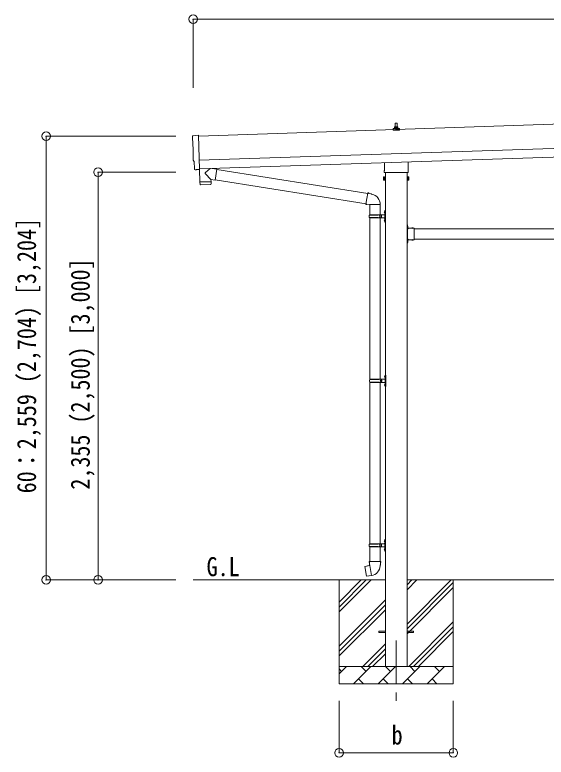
# Model space of a CAD drawing. Units: millimetres, scale not verified. Extents: x -14053 to 14053, y -9700 to 9700.
# Drawn here: x -26 to 3042, y -183 to 4105 of the extents above; entities that cross this region are included whole.
import ezdxf
from ezdxf.enums import TextEntityAlignment as Align

# ---------------------------------------------------------------- set-up
doc = ezdxf.new("R2010")
doc.units = ezdxf.units.MM
doc.header["$LTSCALE"] = 50
doc.header["$PDMODE"] = 32
doc.header["$PDSIZE"] = 50
doc.linetypes.add('CHAIN1', pattern=[8, 5, -1, 1, -1])
doc.linetypes.add('USER8', pattern=[4, 3, -1])
for name, color, linetype, lineweight in [('0-2_建具', 4, 'Continuous', 9), ('0-3_階段', 7, 'CHAIN1', 9), ('0-4_設備', 7, 'Continuous', 9), ('0-7_ハッチ', 7, 'Continuous', 9), ('0-8_外構', 6, 'Continuous', 9), ('0-9_敷地', 7, 'Continuous', 9)]:
    doc.layers.add(name, color=color, linetype=linetype, lineweight=lineweight)
doc.styles.add('ＭＳ ゴシック', font='')
doc.styles.get('ＭＳ ゴシック').set_extended_font_data('MS Gothic')

msp = doc.modelspace()

# ---------------------------------------------------------------- linework, layer by layer
at = {"layer": '0-2_建具'}
for p, q in [((6416.97, 3584.15), (1033.96, 3404.71)), ((2169.6, 3455.33), (2170.33, 3478.85)), ((2171.33, 3479.83), (2179.88, 3479.83)), ((2180.88, 3478.85), (2181.6, 3455.33)), ((1038.62, 3264.79), (6421.63, 3444.22)), ((2157.35, 3439.83), (2157.35, 3447.54)), ((2193.85, 3439.83), (2157.35, 3439.83)), ((2157.74, 3448.33), (2193.47, 3448.33)), ((2158.12, 3448.51), (2164.84, 3450.14)), ((2165.22, 3450.33), (2185.99, 3450.33)), ((2165.6, 3451.11), (2165.6, 3455.33)), ((2166.6, 3455.33), (2184.6, 3455.33)), ((2185.6, 3451.11), (2185.6, 3455.33)), ((2193.09, 3448.51), (2186.37, 3450.14)), ((2193.85, 3439.83), (2193.85, 3447.54)), ((1040.29, 3214.82), (6423.3, 3394.25)), ((2107.3, 3205.84), (2107.3, 3250.28)), ((2243.9, 3254.84), (2243.9, 3205.84)), ((1020.79, 3210.4), (1013.87, 3210.53)), ((1040.38, 3212.05), (1040.41, 3211.05)), ((2105.6, 3197.06), (2105.6, 3202.56)), ((2243.54, 3193.56), (2107.67, 3193.56)), ((2113.1, 3193.56), (2113.1, 341.06)), ((2238.1, 341.06), (2238.1, 3193.56)), ((2245.6, 3202.56), (2245.6, 3197.06)), ((2101.6, 3167.56), (2102.36, 3168.88)), ((2101.6, 3167.56), (2101.6, 3150.56)), ((2101.6, 3150.56), (2102.36, 3149.25)), ((2108.6, 3163.97), (2102.36, 3163.97)), ((2108.6, 3154.16), (2102.36, 3154.16)), ((2108.6, 3149.25), (2102.36, 3149.25)), ((2111.1, 3149.86), (2108.6, 3149.86)), ((2240.1, 3149.86), (2242.6, 3149.86)), ((2242.6, 3163.97), (2248.85, 3163.97)), ((2242.6, 3154.16), (2248.85, 3154.16)), ((2242.6, 3149.25), (2248.85, 3149.25)), ((2249.6, 3167.56), (2248.85, 3168.88)), ((2249.6, 3150.56), (2248.85, 3149.25)), ((2249.6, 3167.56), (2249.6, 3150.56)), ((2240.1, 2892.06), (2238.1, 2892.06)), ((2238.1, 2892.06), (2238.1, 2872.06)), ((2238.1, 2885.06), (2240.1, 2885.06)), ((2238.1, 2879.06), (2240.1, 2879.06)), ((2240.1, 2892.06), (2240.1, 2872.06)), ((2240.61, 2887.96), (2240.1, 2887.96)), ((2240.1, 2887.96), (2240.1, 2876.16)), ((2280.1, 2872.06), (2240.1, 2872.06)), ((2240.1, 2868.06), (2240.1, 2810.06)), ((2277, 2872.06), (2265.2, 2872.06)), ((2277, 2872.57), (2277, 2872.06)), ((2280.1, 2872.06), (2280.1, 2806.06)), ((2280.1, 2869.06), (5171.1, 2869.06)), ((2238.1, 2806.06), (2238.1, 2786.06)), ((2238.1, 2799.06), (2240.1, 2799.06)), ((2238.1, 2793.06), (2240.1, 2793.06)), ((2244.1, 2809.06), (2238.6, 2809.06)), ((2240.1, 2808.06), (2244.1, 2808.06)), ((2240.1, 2806.06), (2240.1, 2786.06)), ((2280.1, 2806.06), (2240.1, 2806.06)), ((2240.61, 2801.96), (2240.1, 2801.96)), ((2240.1, 2801.96), (2240.1, 2790.16)), ((2277, 2806.06), (2265.2, 2806.06)), ((2277, 2805.56), (2277, 2806.06)), ((2280.1, 2809.06), (5171.1, 2809.06)), ((2240.1, 2786.06), (2238.1, 2786.06)), ((2075.6, 545.56), (2113.1, 545.56)), ((2075.6, 536.56), (2075.6, 545.56)), ((2075.6, 536.56), (2113.1, 536.56)), ((2238.1, 545.56), (2275.6, 545.56)), ((2238.1, 536.56), (2275.6, 536.56)), ((2275.6, 536.56), (2275.6, 545.56))]:
    msp.add_line(p, q, dxfattribs=at)
for points in [[(1002.29, 3407.09), (1033.79, 3409.8), (1040.38, 3212.05)], [(1010.93, 3213.42), (1009.36, 3260.43), (1008.76, 3260.41)], [(1021.53, 3210.69), (1022.17, 3211.35), (1040.41, 3211.05)], [(2108.6, 3149.25), (2108.6, 3168.88), (2102.36, 3168.88)], [(2108.6, 3149.86), (2108.6, 3168.26), (2111.1, 3168.26)], [(2242.6, 3149.86), (2242.6, 3168.26), (2240.1, 3168.26)], [(2242.6, 3149.25), (2242.6, 3168.88), (2248.85, 3168.88)], [(2240.61, 2887.96), (2240.61, 2876.16), (2240.1, 2876.16)], [(2244.1, 2869.06), (2238.6, 2869.06), (2238.6, 2809.06)], [(2240.1, 2868.06), (2244.1, 2868.06), (2244.1, 2870.06), (2240.1, 2870.06)], [(2277, 2872.57), (2265.2, 2872.57), (2265.2, 2872.06)], [(2240.1, 2810.06), (2244.1, 2810.06), (2244.1, 2808.06)], [(2240.61, 2801.96), (2240.61, 2790.16), (2240.1, 2790.16)], [(2277, 2805.56), (2265.2, 2805.56), (2265.2, 2806.06)]]:
    msp.add_lwpolyline(points, dxfattribs=at)
for points in [[(2111.1, 3148.56), (2111.1, 3169.56), (2113.1, 3169.56), (2113.1, 3148.56)], [(2240.1, 3148.56), (2240.1, 3169.56), (2238.1, 3169.56), (2238.1, 3148.56)]]:
    msp.add_lwpolyline(points, close=True, dxfattribs=at)
at = {"layer": '0-2_建具', "linetype": 'USER8'}
for points in [[(2242.72, 2884.56), (2239.94, 2883.21), (2239.33, 2882.06)], [(2242.72, 2879.56), (2239.94, 2880.92), (2239.33, 2882.06)], [(2268.6, 2874.68), (2269.96, 2871.9), (2271.1, 2871.29)], [(2273.6, 2874.68), (2272.25, 2871.9), (2271.1, 2871.29)], [(2242.72, 2798.56), (2239.94, 2797.21), (2239.33, 2796.06)], [(2242.72, 2793.56), (2239.94, 2794.92), (2239.33, 2796.06)], [(2268.6, 2803.45), (2269.96, 2806.23), (2271.1, 2806.84)], [(2273.6, 2803.45), (2272.25, 2806.23), (2271.1, 2806.84)]]:
    msp.add_lwpolyline(points, dxfattribs=at)
at = {"layer": '0-2_建具'}
for centre, radius, start, end in [((2171.33, 3478.83), 1, 90, 178.60509), ((2179.88, 3478.83), 1, 1.39491, 90), ((2158.35, 3447.54), 1, 103.62699, 180), ((2164.6, 3451.11), 1, 283.62699, 0), ((2169.69, 3454.69), 4.13, 90, 171.17633), ((2166.6, 3454.33), 1, 90, 180), ((2178.94, 3455.33), 4.83, 133.60282, 180), ((2172.27, 3455.33), 4.83, 0, 46.39718), ((2181.52, 3454.69), 4.13, 8.82367, 90), ((2184.6, 3454.33), 1, 0, 90), ((2186.6, 3451.11), 1, 180, 256.37301), ((2192.85, 3447.54), 1, 0, 76.37301), ((2109.6, 3202.56), 4, 125.09963, 180), ((2109.6, 3197.06), 4, 180, 194.47751), ((2109.6, 3197.06), 4, 194.47751, 241.04498), ((2241.6, 3197.06), 4, 298.95502, 345.52249), ((2241.6, 3202.56), 4, 0, 54.90037), ((2241.6, 3197.06), 4, 345.52249, 0), ((2105.95, 3166.43), 4.34, 145.61575, 214.38425), ((2117.85, 3159.06), 16.24, 162.41205, 197.58795), ((2105.95, 3151.7), 4.34, 145.61575, 214.38425), ((2233.36, 3159.06), 16.24, 342.41205, 17.58795), ((2245.26, 3166.43), 4.34, 325.61575, 34.38425), ((2245.26, 3151.7), 4.34, 325.61575, 34.38425), ((2234.87, 2882.06), 8.23, 314.2189, 45.7811), ((2271.1, 2866.83), 8.23, 44.2189, 135.7811), ((2240.1, 2872.06), 2, 180, 270), ((2240.1, 2806.06), 2, 90, 180), ((2234.87, 2796.06), 8.23, 314.2189, 45.7811), ((2271.1, 2811.3), 8.23, 224.2189, 315.7811)]:
    msp.add_arc(centre, radius, start, end, dxfattribs=at)
for centre, major_axis, ratio, start_param, end_param in [((1002.55, 3404.1), (-3, -0.1), 0.99863, 4.7647489, 6.2979817), ((-3758.32, 3174.94), (4760.73, 158.69), 0.99863, 6.2686928, 6.2979817), ((1008.61, 3264.8), (-4.4, -0.15), 0.99863, 6.2686928, 7.8539816), ((1013.93, 3213.53), (-2.11, -2.14), 0.9974, 5.5252311, 7.0411395), ((1020.82, 3211.4), (-0.704, -0.714), 0.9974, 0.7579542, 1.5707963)]:
    msp.add_ellipse(centre, major_axis=major_axis, ratio=ratio, start_param=start_param, end_param=end_param, dxfattribs=at)
at = {"layer": '0-3_階段'}
msp.add_line((2175.6, 491.06), (2175.6, 142.06), dxfattribs=at)
at = {"layer": '0-4_設備'}
for p, q in [((2113.1, 841.06), (1002.96, 841.06)), ((1845.6, 841.06), (1845.6, 241.06)), ((1845.6, 656.01), (2030.65, 841.06)), ((1845.6, 684.3), (2002.37, 841.06)), ((1845.6, 712.58), (1974.09, 841.06)), ((5213.1, 841.06), (2238.1, 841.06)), ((2238.1, 585.97), (2493.2, 841.06)), ((2238.1, 783.96), (2295.21, 841.06)), ((2238.1, 812.24), (2266.93, 841.06)), ((2238.1, 557.68), (2505.6, 825.18)), ((2505.6, 841.06), (2505.6, 241.06)), ((2238.1, 529.4), (2505.6, 796.9)), ((1845.6, 458.02), (2113.1, 725.52)), ((1845.6, 429.74), (2113.1, 697.24)), ((1845.6, 401.46), (2113.1, 668.96)), ((2247.76, 341.06), (2505.6, 598.91)), ((2276.05, 341.06), (2505.6, 570.62)), ((2304.33, 341.06), (2505.6, 542.34)), ((1983.2, 341.06), (2113.1, 470.97)), ((2011.49, 341.06), (2113.1, 442.68)), ((2039.77, 341.06), (2113.1, 414.4)), ((2502.32, 341.06), (2505.6, 344.35)), ((1845.6, 341.06), (2505.6, 341.06)), ((1845.6, 298.17), (1888.5, 341.06)), ((1859.94, 312.51), (1845.6, 326.85)), ((1929.92, 241.06), (2029.92, 341.06)), ((2001.37, 312.51), (1972.81, 341.06)), ((2071.34, 241.06), (2171.34, 341.06)), ((2142.79, 312.51), (2114.23, 341.06)), ((2212.76, 241.06), (2312.76, 341.06)), ((2284.21, 312.51), (2255.65, 341.06)), ((2354.18, 241.06), (2454.18, 341.06)), ((2425.63, 312.51), (2397.08, 341.06)), ((1958.47, 269.62), (1987.03, 241.06)), ((2099.89, 269.62), (2128.45, 241.06)), ((2241.32, 269.62), (2269.87, 241.06)), ((2382.74, 269.62), (2411.29, 241.06)), ((2505.6, 241.06), (1845.6, 241.06))]:
    msp.add_line(p, q, dxfattribs=at)
at = {"layer": '0-8_外構'}
for p, q in [((1002.96, 4080.04), (1002.96, 3684.18)), ((1002.96, 4080.04), (6452.63, 4080.04)), ((153.96, 3403.68), (903.96, 3403.68)), ((153.96, 3403.68), (153.96, 841.06)), ((453.96, 3196.06), (903.96, 3196.06)), ((453.96, 3196.06), (453.96, 841.06)), ((153.96, 841.06), (753.96, 841.06)), ((453.96, 841.06), (903.96, 841.06)), ((1845.6, -157.94), (1845.6, 142.06)), ((2505.6, -157.94), (2505.6, 142.06)), ((1845.6, -157.94), (2505.6, -157.94))]:
    msp.add_line(p, q, dxfattribs=at)
for p in [(1002.96, 4080.04), (153.96, 3403.68), (453.96, 3196.06), (153.96, 841.06), (453.96, 841.06), (1845.6, -157.94), (2505.6, -157.94)]:
    msp.add_point(p, dxfattribs=at)
at = {"layer": '0-9_敷地'}
for p, q in [((1101.71, 3216.86), (1074.49, 3193.83)), ((1139.4, 3213.57), (1113.48, 3217.26)), ((1105.95, 3153.99), (1074.46, 3186.5)), ((1139.4, 3213.57), (1130.43, 3150.51)), ((1139.63, 3211.67), (2011.73, 3072.82)), ((1042.42, 3138.85), (1043.08, 3125.81)), ((1046.89, 3140), (1046.94, 3139)), ((1101.85, 3141.83), (1101.87, 3140.83)), ((1105.95, 3153.99), (1130.43, 3150.51)), ((1105.95, 3153.99), (1106.35, 3141.98)), ((1130.2, 3152.41), (2001.31, 3013.72)), ((1103.69, 3124.88), (1046.18, 3122.96)), ((2012.05, 3074.63), (2006.52, 3043.27)), ((2012.05, 3074.63), (2013.2, 3076.61)), ((2013.2, 3076.61), (2016.76, 3075.99)), ((2016.76, 3075.99), (2017.18, 3073.64)), ((2031.69, 3070.82), (2033.38, 3069.19)), ((2033.38, 3069.19), (2035.49, 3068.74)), ((2000.99, 3011.9), (2006.52, 3043.27)), ((2000.99, 3011.9), (2001.39, 3009.65)), ((2000.99, 3011.9), (2006.15, 3011.08)), ((2001.39, 3009.65), (2004.95, 3009.02)), ((2004.95, 3009.02), (2006.15, 3011.08)), ((2006.15, 3011.08), (2020.75, 3008.77)), ((2020.75, 3008.77), (2022.95, 3009.75)), ((2083.25, 3009.36), (2022.07, 3009.36)), ((2023.1, 3009.36), (2023.1, 2950.06)), ((2083.1, 3009.36), (2083.1, 2950.06)), ((2106.8, 2967.21), (2108.85, 2966.21)), ((2108.07, 2969.21), (2108.7, 2969.21)), ((2108.07, 2969.21), (2108.07, 2960.91)), ((2108.07, 2960.91), (2108.7, 2960.91)), ((2108.7, 2969.21), (2108.7, 2960.91)), ((2108.7, 2969.21), (2109.1, 2968.81)), ((2108.7, 2960.91), (2109.1, 2961.31)), ((2108.85, 2966.21), (2109.46, 2965.06)), ((2109.1, 2973.06), (2112.1, 2974.56)), ((2109.1, 2973.06), (2109.1, 2941.06)), ((2109.1, 2968.81), (2109.1, 2961.31)), ((2112.1, 2974.56), (2112.1, 2941.06)), ((2112.1, 2974.56), (2113.1, 2974.56)), ((2113.1, 2974.56), (2113.1, 2941.06)), ((2020.1, 2948.06), (2070.44, 2948.06)), ((2020.1, 2934.06), (2070.44, 2934.06)), ((2021.1, 2950.06), (2107.1, 2950.06)), ((2021.1, 2950.06), (2021.1, 2948.06)), ((2021.1, 2932.06), (2021.1, 2934.06)), ((2021.1, 2932.06), (2107.1, 2932.06)), ((2023.1, 2932.06), (2023.1, 2000.06)), ((2080.1, 2950.06), (2080.1, 2945.56)), ((2080.1, 2945.56), (2082.1, 2945.56)), ((2080.1, 2932.06), (2080.1, 2936.56)), ((2080.1, 2936.56), (2082.1, 2936.56)), ((2082.1, 2945.56), (2082.1, 2941.06)), ((2082.1, 2936.56), (2082.1, 2941.06)), ((2083.1, 2932.06), (2083.1, 2000.06)), ((2088.1, 2950.06), (2088.1, 2941.06)), ((2088.1, 2945.56), (2091.1, 2945.56)), ((2088.1, 2932.06), (2088.1, 2941.06)), ((2088.1, 2936.56), (2091.1, 2936.56)), ((2091.1, 2945.56), (2091.1, 2941.06)), ((2091.1, 2936.56), (2091.1, 2941.06)), ((2106.8, 2919.21), (2108.85, 2918.21)), ((2108.07, 2921.21), (2108.7, 2921.21)), ((2108.07, 2921.21), (2108.07, 2912.91)), ((2108.7, 2921.21), (2108.7, 2912.91)), ((2108.7, 2921.21), (2109.1, 2920.81)), ((2108.85, 2918.21), (2109.46, 2917.06)), ((2109.1, 2909.06), (2109.1, 2941.06)), ((2109.1, 2920.81), (2109.1, 2913.31)), ((2112.1, 2907.56), (2112.1, 2941.06)), ((2113.1, 2907.56), (2113.1, 2941.06)), ((2108.07, 2912.91), (2108.7, 2912.91)), ((2108.7, 2912.91), (2109.1, 2913.31)), ((2109.1, 2909.06), (2112.1, 2907.56)), ((2112.1, 2907.56), (2113.1, 2907.56)), ((2109.3, 2017.21), (2111.35, 2016.21)), ((2110.57, 2019.21), (2111.2, 2019.21)), ((2110.57, 2019.21), (2110.57, 2010.91)), ((2111.2, 2019.21), (2111.2, 2010.91)), ((2111.2, 2019.21), (2111.6, 2018.81)), ((2111.35, 2016.21), (2111.96, 2015.06)), ((2111.6, 2023.06), (2114.6, 2024.56)), ((2111.6, 2023.06), (2111.6, 1991.06)), ((2111.6, 2018.81), (2111.6, 2011.31)), ((2114.6, 2024.56), (2114.6, 1991.06)), ((2114.6, 2024.56), (2115.6, 2024.56)), ((2115.6, 2024.56), (2115.6, 1991.06)), ((2022.6, 1998.06), (2072.94, 1998.06)), ((2022.6, 1984.06), (2072.94, 1984.06)), ((2023.1, 1982.07), (2023.1, 1050.06)), ((2023.6, 2000.06), (2109.6, 2000.06)), ((2023.6, 2000.06), (2023.6, 1998.06)), ((2023.6, 1982.06), (2023.6, 1984.06)), ((2023.6, 1982.06), (2109.6, 1982.06)), ((2082.6, 2000.06), (2082.6, 1995.56)), ((2082.6, 1995.56), (2084.6, 1995.56)), ((2082.6, 1982.06), (2082.6, 1986.56)), ((2082.6, 1986.56), (2084.6, 1986.56)), ((2083.1, 1982.07), (2083.1, 1050.06)), ((2084.6, 1995.56), (2084.6, 1991.06)), ((2084.6, 1986.56), (2084.6, 1991.06)), ((2090.6, 2000.06), (2090.6, 1991.06)), ((2090.6, 1995.56), (2093.6, 1995.56)), ((2090.6, 1982.06), (2090.6, 1991.06)), ((2090.6, 1986.56), (2093.6, 1986.56)), ((2093.6, 1995.56), (2093.6, 1991.06)), ((2093.6, 1986.56), (2093.6, 1991.06)), ((2110.57, 2010.91), (2111.2, 2010.91)), ((2111.2, 2010.91), (2111.6, 2011.31)), ((2111.6, 1959.06), (2111.6, 1991.06)), ((2114.6, 1957.56), (2114.6, 1991.06)), ((2115.6, 1957.56), (2115.6, 1991.06)), ((2109.3, 1969.21), (2111.35, 1968.21)), ((2110.57, 1971.21), (2111.2, 1971.21)), ((2110.57, 1971.21), (2110.57, 1962.91)), ((2110.57, 1962.91), (2111.2, 1962.91)), ((2111.2, 1971.21), (2111.2, 1962.91)), ((2111.2, 1971.21), (2111.6, 1970.81)), ((2111.2, 1962.91), (2111.6, 1963.31)), ((2111.35, 1968.21), (2111.96, 1967.06)), ((2111.6, 1970.81), (2111.6, 1963.31)), ((2111.6, 1959.06), (2114.6, 1957.56)), ((2114.6, 1957.56), (2115.6, 1957.56)), ((2109.1, 1073.06), (2112.1, 1074.56)), ((2109.1, 1073.06), (2109.1, 1041.06)), ((2112.1, 1074.56), (2112.1, 1041.06)), ((2112.1, 1074.56), (2113.1, 1074.56)), ((2113.1, 1074.56), (2113.1, 1041.06)), ((2020.1, 1048.06), (2070.44, 1048.06)), ((2020.1, 1034.06), (2070.44, 1034.06)), ((2021.1, 1050.06), (2107.1, 1050.06)), ((2021.1, 1050.06), (2021.1, 1048.06)), ((2021.1, 1032.06), (2021.1, 1034.06)), ((2021.1, 1032.06), (2107.1, 1032.06)), ((2023.1, 1032.06), (2023.1, 947.14)), ((2080.1, 1050.06), (2080.1, 1045.56)), ((2080.1, 1045.56), (2082.1, 1045.56)), ((2080.1, 1032.06), (2080.1, 1036.56)), ((2080.1, 1036.56), (2082.1, 1036.56)), ((2082.1, 1045.56), (2082.1, 1041.06)), ((2082.1, 1036.56), (2082.1, 1041.06)), ((2083.1, 1032.06), (2083.1, 947.14)), ((2088.1, 1050.06), (2088.1, 1041.06)), ((2088.1, 1045.56), (2091.1, 1045.56)), ((2088.1, 1032.06), (2088.1, 1041.06)), ((2088.1, 1036.56), (2091.1, 1036.56)), ((2091.1, 1045.56), (2091.1, 1041.06)), ((2091.1, 1036.56), (2091.1, 1041.06)), ((2106.8, 1067.21), (2108.85, 1066.21)), ((2108.07, 1069.21), (2108.7, 1069.21)), ((2108.07, 1069.21), (2108.07, 1060.91)), ((2108.07, 1060.91), (2108.7, 1060.91)), ((2108.7, 1069.21), (2108.7, 1060.91)), ((2108.7, 1069.21), (2109.1, 1068.81)), ((2108.7, 1060.91), (2109.1, 1061.31)), ((2108.85, 1066.21), (2109.46, 1065.06)), ((2109.1, 1068.81), (2109.1, 1061.31)), ((2109.1, 1009.06), (2109.1, 1041.06)), ((2112.1, 1007.56), (2112.1, 1041.06)), ((2113.1, 1007.56), (2113.1, 1041.06)), ((2106.8, 1019.21), (2108.85, 1018.21)), ((2108.07, 1021.21), (2108.7, 1021.21)), ((2108.07, 1021.21), (2108.07, 1012.91)), ((2108.07, 1012.91), (2108.7, 1012.91)), ((2108.7, 1021.21), (2108.7, 1012.91)), ((2108.7, 1021.21), (2109.1, 1020.81)), ((2108.7, 1012.91), (2109.1, 1013.31)), ((2108.85, 1018.21), (2109.46, 1017.06)), ((2109.1, 1020.81), (2109.1, 1013.31)), ((2109.1, 1009.06), (2112.1, 1007.56)), ((2112.1, 1007.56), (2113.1, 1007.56)), ((2021.25, 947.14), (2019.1, 946.36)), ((2019.1, 946.36), (2019.1, 942.74)), ((2021.25, 947.14), (2053.1, 947.14)), ((2021.25, 947.14), (2021.35, 941.92)), ((2084.95, 947.14), (2053.1, 947.14)), ((2084.95, 947.14), (2087.1, 946.36)), ((2087.1, 946.36), (2087.1, 942.74)), ((1994.64, 918.69), (1993.84, 917.52)), ((1993.84, 917.52), (2003.46, 862.96)), ((2022.51, 923.94), (1994.64, 918.69)), ((2007.39, 921.29), (2007.18, 921.05)), ((2019.1, 942.74), (2021.35, 941.92)), ((2021.35, 941.92), (2021.6, 927.14)), ((2021.6, 927.14), (2022.95, 925.14)), ((2032.87, 866.64), (2022.73, 924.11)), ((2022.76, 924.94), (2022.76, 924.23)), ((2022.95, 925.14), (2022.92, 925.13)), ((2083.29, 925.2), (2083.22, 923.03)), ((2084.61, 927.14), (2083.29, 925.2)), ((2087.1, 942.74), (2084.86, 941.92)), ((2017.48, 864.05), (2017.2, 864.2)), ((2033.17, 865.88), (2032.93, 866.54))]:
    msp.add_line(p, q, dxfattribs=at)
for points in [[(1040.01, 3211.06), (1042.39, 3139.85), (1106.35, 3141.98)], [(1106.59, 3127.93), (1106.39, 3140.98), (1042.42, 3138.85)], [(2012.05, 3074.63), (2017.18, 3073.64), (2031.69, 3070.82)], [(2106.8, 2962.92), (2108.85, 2963.91), (2109.46, 2965.06)], [(2106.8, 2914.92), (2108.85, 2915.91), (2109.46, 2917.06)], [(2109.3, 2012.92), (2111.35, 2013.91), (2111.96, 2015.06)], [(2109.3, 1964.92), (2111.35, 1965.91), (2111.96, 1967.06)], [(2106.8, 1062.92), (2108.85, 1063.91), (2109.46, 1065.06)], [(2106.8, 1014.92), (2108.85, 1015.91), (2109.46, 1017.06)], [(2084.95, 947.14), (2084.86, 941.92), (2084.61, 927.14)], [(2009.63, 921.51), (2009.35, 921.66), (2007.39, 921.29)], [(2032.6, 866.73), (2004.62, 862.13), (2003.46, 862.96)], [(2019.67, 864.61), (2019.45, 864.37), (2017.48, 864.05)]]:
    msp.add_lwpolyline(points, dxfattribs=at)
for centre, radius, start, end in [((1077.87, 3190.15), 5, 132.56466, 226.88314), ((1046.08, 3125.96), 3, 182.90915, 271.95747), ((1103.59, 3127.88), 3, 271.90915, 0.90915), ((2022.95, 3009.75), 60.3, 359.62495, 78), ((2112.4, 2965.06), 6, 136.21765, 223.78235), ((2068.85, 2941.06), 49.25, 171.82876, 180.00002), ((2068.85, 2941.06), 49.25, 180.00002, 188.17127), ((2070.44, 2950.06), 2, 270, 359.99998), ((2070.44, 2932.06), 2, 0.00005, 90.00004), ((2112.4, 2917.06), 6, 136.21765, 223.78235), ((2107.1, 2952.06), 2, 270, 359.99998), ((2107.1, 2930.06), 2, 0.00005, 90.00004), ((2114.9, 2015.06), 6, 136.21765, 223.78235), ((2071.35, 1991.06), 49.25, 171.82876, 180.00002), ((2071.35, 1991.06), 49.25, 180.00002, 188.17127), ((2072.94, 2000.06), 2, 270, 359.99998), ((2072.94, 1982.06), 2, 0.00005, 90.00004), ((2109.6, 2002.06), 2, 270, 359.99998), ((2109.6, 1980.06), 2, 0.00005, 90.00004), ((2114.9, 1967.06), 6, 136.21765, 223.78235), ((2068.85, 1041.06), 49.25, 171.82876, 180.00002), ((2068.85, 1041.06), 49.25, 180.00002, 188.17127), ((2070.44, 1050.06), 2, 270, 359.99998), ((2070.44, 1032.06), 2, 0.00005, 90.00004), ((2112.4, 1065.06), 6, 136.21765, 223.78235), ((2107.1, 1052.06), 2, 270, 359.99998), ((2107.1, 1030.06), 2, 0.00005, 90.00004), ((2112.4, 1017.06), 6, 136.21765, 223.78235), ((2022.46, 924.23), 0.3, 280.66842, 0), ((2022.96, 924.94), 0.2, 100, 180), ((2022.95, 925.14), 60.3, 279.96938, 358), ((2032.65, 866.44), 0.3, 20, 99.33158), ((2033.36, 865.95), 0.2, 200, 279.96938)]:
    msp.add_arc(centre, radius, start, end, dxfattribs=at)

# ---------------------------------------------------------------- texts
at = {"layer": '0-7_ハッチ', "style": 'ＭＳ ゴシック', "width": 0.85}
msp.add_text('G.L', height=110, dxfattribs=at).set_placement((1080.71, 829.52), align=Align.BOTTOM_LEFT)
at = {"layer": '0-8_外構', "color": 7, "style": 'ＭＳ ゴシック', "width": 0.85}
for s, p in [('60：2,559 (2,704) [3,204]', (128.96, 1341.12)), ('2,355 (2,500) [3,000]', (438.96, 1362.31))]:
    msp.add_text(s, height=110, rotation=90, dxfattribs=at).set_placement(p, align=Align.BOTTOM_LEFT)
msp.add_text('b', height=110, dxfattribs=at).set_placement((2149.35, -142.94), align=Align.BOTTOM_LEFT)

doc.saveas('drawing.dxf')
